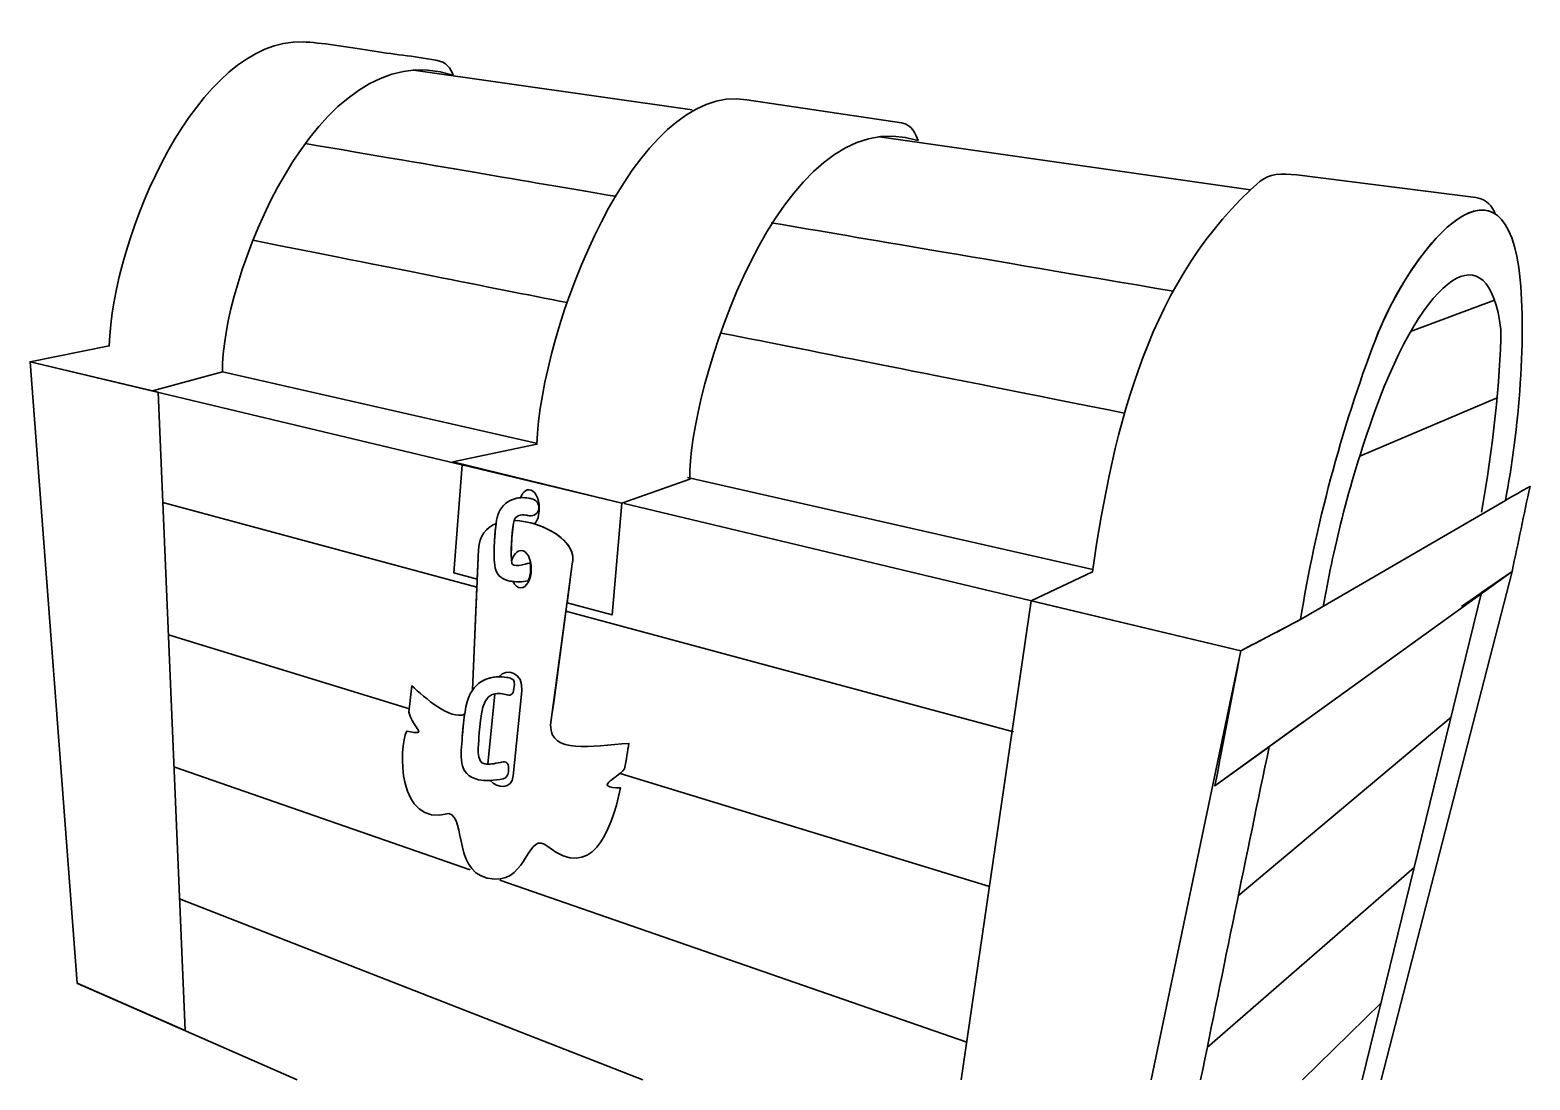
# Model space of a CAD drawing. Header units: centimetres. Extents: x -21.3 to 21.2, y -15.2 to 14.8.
# Drawn here: x -15.516 to -13.064, y -2.144 to -0.428 of the extents above; entities that cross this region are included whole.
import ezdxf

# ---------------------------------------------------------------- set-up
doc = ezdxf.new("R2010")
doc.units = ezdxf.units.CM
doc.header["$MEASUREMENT"] = 0
doc.layers.add('layer 1', color=7, linetype='Continuous')

msp = doc.modelspace()

# ---------------------------------------------------------------- linework, layer by layer
at = {"layer": 'layer 1', "color": 29, "lineweight": 35}
for points, knots in [([(-15.31581, -1.01835), (-15.31581, -1.01835), (-15.51625, -0.97049), (-15.51625, -0.97049), (-15.51625, -0.97049), (-15.51625, -0.97049), (-15.38682, -0.94467), (-15.38682, -0.94467), (-15.38682, -0.94467), (-15.38172, -0.7655), (-15.24142, -0.44114), (-15.06979, -0.44789), (-15.06979, -0.44789), (-15.04323, -0.44893), (-14.99559, -0.45624), (-14.96067, -0.46196), (-14.96067, -0.46196), (-14.92312, -0.46812), (-14.88987, -0.47117), (-14.85266, -0.47754), (-14.85266, -0.47754), (-14.83541, -0.48084), (-14.82827, -0.49112), (-14.82448, -0.50214), (-14.82448, -0.50214), (-15.05016, -0.42844), (-15.20605, -0.84677), (-15.20139, -0.98726), (-15.20139, -0.98726), (-15.20139, -0.98726), (-15.31581, -1.01835), (-15.31581, -1.01835)], [0, 0, 0, 0, 0.1111111, 0.1111111, 0.1111111, 0.1111111, 0.2222222, 0.2222222, 0.2222222, 0.2222222, 0.3333333, 0.3333333, 0.3333333, 0.3333333, 0.4444444, 0.4444444, 0.4444444, 0.4444444, 0.5555556, 0.5555556, 0.5555556, 0.5555556, 0.6666667, 0.6666667, 0.6666667, 0.6666667, 0.7777778, 0.7777778, 0.7777778, 0.7777778, 1, 1, 1, 1]), ([(-14.54865, -1.2015), (-14.54865, -1.2015), (-14.82482, -1.13416), (-14.82482, -1.13416), (-14.82482, -1.13416), (-14.82482, -1.13416), (-14.68741, -1.10535), (-14.68741, -1.10535), (-14.68741, -1.10535), (-14.68208, -0.91727), (-14.52666, -0.51239), (-14.34412, -0.54238), (-14.34412, -0.54238), (-14.34412, -0.54238), (-14.09138, -0.58023), (-14.09138, -0.58023), (-14.09138, -0.58023), (-14.07415, -0.58354), (-14.06821, -0.59821), (-14.06442, -0.60922), (-14.06442, -0.60922), (-14.29008, -0.53551), (-14.44218, -1.02226), (-14.43751, -1.16275), (-14.43751, -1.16275), (-14.43751, -1.16275), (-14.54865, -1.2015), (-14.54865, -1.2015)], [0, 0, 0, 0, 0.125, 0.125, 0.125, 0.125, 0.25, 0.25, 0.25, 0.25, 0.375, 0.375, 0.375, 0.375, 0.5, 0.5, 0.5, 0.5, 0.625, 0.625, 0.625, 0.625, 0.75, 0.75, 0.75, 0.75, 1, 1, 1, 1]), ([(-13.17604, -1.37054), (-13.17604, -1.37054), (-13.09331, -1.31336), (-13.09331, -1.31336), (-13.09331, -1.31336), (-13.08354, -1.26699), (-13.07378, -1.22063), (-13.06402, -1.17424), (-13.06402, -1.17424), (-13.07745, -1.18187), (-13.09086, -1.1895), (-13.10429, -1.19714), (-13.10429, -1.19714), (-13.08259, -1.08988), (-13.06844, -0.91977), (-13.08217, -0.81665), (-13.08217, -0.81665), (-13.11372, -0.60899), (-13.26078, -0.78942), (-13.31671, -0.93459), (-13.31671, -0.93459), (-13.37262, -1.07974), (-13.4152, -1.24257), (-13.43928, -1.39209), (-13.43928, -1.39209), (-13.47182, -1.40906), (-13.50434, -1.42606), (-13.53688, -1.44304), (-13.53688, -1.44304), (-13.54985, -1.51095), (-13.56606, -1.59588), (-13.57906, -1.66381), (-13.57906, -1.66381), (-13.57906, -1.66381), (-13.4335, -1.5588), (-13.4335, -1.5588)], [0, 0, 0, 0, 0.1, 0.1, 0.1, 0.1, 0.2, 0.2, 0.2, 0.2, 0.3, 0.3, 0.3, 0.3, 0.4, 0.4, 0.4, 0.4, 0.5, 0.5, 0.5, 0.5, 0.6, 0.6, 0.6, 0.6, 0.7, 0.7, 0.7, 0.7, 0.8, 0.8, 0.8, 0.8, 1, 1, 1, 1]), ([(-13.53688, -1.44304), (-13.53688, -1.44304), (-13.87934, -1.36128), (-13.87934, -1.36128), (-13.87934, -1.36128), (-13.87934, -1.36128), (-13.7792, -1.31399), (-13.7792, -1.31399), (-13.7792, -1.31399), (-13.74501, -1.07391), (-13.68417, -0.83026), (-13.50488, -0.67556), (-13.50488, -0.67556), (-13.49036, -0.66312), (-13.47114, -0.66284), (-13.44508, -0.66513), (-13.44508, -0.66513), (-13.44508, -0.66513), (-13.15279, -0.70224), (-13.15279, -0.70224), (-13.15279, -0.70224), (-13.13345, -0.70595), (-13.12532, -0.71657), (-13.12107, -0.72895), (-13.12107, -0.72895), (-13.17804, -0.69217), (-13.27399, -0.82367), (-13.31671, -0.93459), (-13.31671, -0.93459), (-13.37262, -1.07974), (-13.4152, -1.24257), (-13.43928, -1.39209), (-13.43928, -1.39209), (-13.43928, -1.39209), (-13.53688, -1.44304), (-13.53688, -1.44304)], [0, 0, 0, 0, 0.1, 0.1, 0.1, 0.1, 0.2, 0.2, 0.2, 0.2, 0.3, 0.3, 0.3, 0.3, 0.4, 0.4, 0.4, 0.4, 0.5, 0.5, 0.5, 0.5, 0.6, 0.6, 0.6, 0.6, 0.7, 0.7, 0.7, 0.7, 0.8, 0.8, 0.8, 0.8, 1, 1, 1, 1]), ([(-13.40195, -1.37081), (-13.3862, -1.28134), (-13.36406, -1.18136), (-13.31756, -1.05161), (-13.31756, -1.05161), (-13.23683, -0.82643), (-13.13153, -0.75382), (-13.11162, -0.91795), (-13.11162, -0.91795), (-13.11234, -1.001), (-13.1251, -1.11336), (-13.14312, -1.21656)], [0, 0, 0, 0, 0.25, 0.25, 0.25, 0.25, 0.5, 0.5, 0.5, 0.5, 1, 1, 1, 1]), ([(-15.26281, -2.06372), (-15.26281, -2.06372), (-15.43913, -1.98639), (-15.43913, -1.98639), (-15.43913, -1.98639), (-15.43913, -1.98639), (-15.51625, -0.97049), (-15.51625, -0.97049), (-15.51625, -0.97049), (-15.51625, -0.97049), (-15.3066, -1.02054), (-15.3066, -1.02054), (-15.3066, -1.02054), (-15.3066, -1.02054), (-15.26281, -2.06372), (-15.26281, -2.06372)], [0, 0, 0, 0, 0.2, 0.2, 0.2, 0.2, 0.4, 0.4, 0.4, 0.4, 0.6, 0.6, 0.6, 0.6, 1, 1, 1, 1]), ([(-14.75434, -1.23512), (-14.75434, -1.23512), (-14.75344, -1.22951), (-14.75344, -1.22951), (-14.75344, -1.22951), (-14.75296, -1.22674), (-14.75226, -1.22403), (-14.75137, -1.22139), (-14.75137, -1.22139), (-14.74726, -1.2091), (-14.73918, -1.20002), (-14.72695, -1.19552), (-14.72695, -1.19552), (-14.723, -1.19406), (-14.7188, -1.1932), (-14.71454, -1.19286), (-14.71454, -1.19286), (-14.71147, -1.18498), (-14.70638, -1.1798), (-14.70061, -1.1798), (-14.70061, -1.1798), (-14.69123, -1.1798), (-14.68363, -1.19343), (-14.68363, -1.21027), (-14.68363, -1.21027), (-14.68363, -1.22089), (-14.68666, -1.23023), (-14.69123, -1.23569), (-14.69123, -1.23569), (-14.65425, -1.24685), (-14.62189, -1.27346), (-14.62971, -1.30106), (-14.62971, -1.30106), (-14.62971, -1.30106), (-14.63825, -1.36472), (-14.63825, -1.36472), (-14.63825, -1.36472), (-14.63825, -1.36472), (-14.56477, -1.38423), (-14.56477, -1.38423), (-14.56477, -1.38423), (-14.56477, -1.38423), (-14.54865, -1.2015), (-14.54865, -1.2015), (-14.54865, -1.2015), (-14.54865, -1.2015), (-14.80992, -1.13913), (-14.80992, -1.13913), (-14.80992, -1.13913), (-14.80992, -1.13913), (-14.82316, -1.31561), (-14.82316, -1.31561), (-14.82316, -1.31561), (-14.82316, -1.31561), (-14.78515, -1.3257), (-14.78515, -1.3257), (-14.78515, -1.3257), (-14.78515, -1.3257), (-14.78313, -1.27745), (-14.78313, -1.27745), (-14.78313, -1.27745), (-14.78181, -1.25501), (-14.7704, -1.24163), (-14.75434, -1.23512)], [0, 0, 0, 0, 0.0588235, 0.0588235, 0.0588235, 0.0588235, 0.1176471, 0.1176471, 0.1176471, 0.1176471, 0.1764706, 0.1764706, 0.1764706, 0.1764706, 0.2352941, 0.2352941, 0.2352941, 0.2352941, 0.2941176, 0.2941176, 0.2941176, 0.2941176, 0.3529412, 0.3529412, 0.3529412, 0.3529412, 0.4117647, 0.4117647, 0.4117647, 0.4117647, 0.4705882, 0.4705882, 0.4705882, 0.4705882, 0.5294118, 0.5294118, 0.5294118, 0.5294118, 0.5882353, 0.5882353, 0.5882353, 0.5882353, 0.6470588, 0.6470588, 0.6470588, 0.6470588, 0.7058824, 0.7058824, 0.7058824, 0.7058824, 0.7647059, 0.7647059, 0.7647059, 0.7647059, 0.8235294, 0.8235294, 0.8235294, 0.8235294, 0.8823529, 0.8823529, 0.8823529, 0.8823529, 1, 1, 1, 1]), ([(-13.9082, -1.57534), (-13.9082, -1.57534), (-14.64009, -1.37827), (-14.64009, -1.37827), (-14.64009, -1.37827), (-14.64009, -1.37827), (-14.6651, -1.56425), (-14.6651, -1.56425), (-14.6651, -1.56425), (-14.66586, -1.61261), (-14.5992, -1.59855), (-14.53701, -1.59443), (-14.53701, -1.59443), (-14.53913, -1.60663), (-14.54147, -1.62092), (-14.54429, -1.63609), (-14.54429, -1.63609), (-14.55848, -1.65357), (-14.5966, -1.66616), (-14.55062, -1.66722), (-14.55062, -1.66722), (-14.56748, -1.74231), (-14.59851, -1.81846), (-14.66958, -1.76297), (-14.66958, -1.76297), (-14.70266, -1.73432), (-14.70268, -1.81919), (-14.75629, -1.81634), (-14.75629, -1.81634), (-14.82785, -1.81253), (-14.80113, -1.71584), (-14.83178, -1.70902), (-14.83178, -1.70902), (-14.91709, -1.73213), (-14.91326, -1.60027), (-14.90045, -1.57429), (-14.90045, -1.57429), (-14.86169, -1.58206), (-14.89083, -1.57094), (-14.89668, -1.54314), (-14.89668, -1.54314), (-14.89668, -1.54314), (-14.89177, -1.50025), (-14.89177, -1.50025), (-14.89177, -1.50025), (-14.87099, -1.5199), (-14.82863, -1.55659), (-14.8057, -1.5466), (-14.8057, -1.5466), (-14.80768, -1.5597), (-14.80874, -1.57348), (-14.80955, -1.58371), (-14.80955, -1.58371), (-14.81174, -1.61196), (-14.81812, -1.64611), (-14.78315, -1.65366), (-14.78315, -1.65366), (-14.77766, -1.65483), (-14.7709, -1.65517), (-14.76376, -1.65483), (-14.76376, -1.65483), (-14.75294, -1.66837), (-14.72839, -1.67028), (-14.72611, -1.64743), (-14.72611, -1.64743), (-14.72611, -1.64743), (-14.71227, -1.50838), (-14.71227, -1.50838), (-14.71227, -1.50838), (-14.70924, -1.47805), (-14.73746, -1.47023), (-14.74964, -1.48545), (-14.74964, -1.48545), (-14.75575, -1.48552), (-14.76244, -1.48644), (-14.76899, -1.48882), (-14.76899, -1.48882), (-14.7778, -1.49202), (-14.78623, -1.49761), (-14.79269, -1.50685), (-14.79269, -1.50685), (-14.79269, -1.50685), (-14.7857, -1.33906), (-14.7857, -1.33906), (-14.7857, -1.33906), (-14.7857, -1.33906), (-15.29903, -1.20084), (-15.29903, -1.20084)], [0, 0, 0, 0, 0.0434783, 0.0434783, 0.0434783, 0.0434783, 0.0869565, 0.0869565, 0.0869565, 0.0869565, 0.1304348, 0.1304348, 0.1304348, 0.1304348, 0.173913, 0.173913, 0.173913, 0.173913, 0.2173913, 0.2173913, 0.2173913, 0.2173913, 0.2608696, 0.2608696, 0.2608696, 0.2608696, 0.3043478, 0.3043478, 0.3043478, 0.3043478, 0.3478261, 0.3478261, 0.3478261, 0.3478261, 0.3913043, 0.3913043, 0.3913043, 0.3913043, 0.4347826, 0.4347826, 0.4347826, 0.4347826, 0.4782609, 0.4782609, 0.4782609, 0.4782609, 0.5217391, 0.5217391, 0.5217391, 0.5217391, 0.5652174, 0.5652174, 0.5652174, 0.5652174, 0.6086957, 0.6086957, 0.6086957, 0.6086957, 0.6521739, 0.6521739, 0.6521739, 0.6521739, 0.6956522, 0.6956522, 0.6956522, 0.6956522, 0.7391304, 0.7391304, 0.7391304, 0.7391304, 0.7826087, 0.7826087, 0.7826087, 0.7826087, 0.826087, 0.826087, 0.826087, 0.826087, 0.8695652, 0.8695652, 0.8695652, 0.8695652, 0.9130435, 0.9130435, 0.9130435, 0.9130435, 1, 1, 1, 1]), ([(-14.73177, -1.32895), (-14.74289, -1.32657), (-14.75259, -1.32049), (-14.75551, -1.30906), (-14.75551, -1.30906), (-14.75551, -1.30906), (-14.7556, -1.30876), (-14.7556, -1.30876), (-14.7556, -1.30876), (-14.75573, -1.30825), (-14.75586, -1.30776), (-14.75594, -1.30724), (-14.75594, -1.30724), (-14.75784, -1.29623), (-14.75758, -1.28279), (-14.75719, -1.27161), (-14.75719, -1.27161), (-14.75672, -1.25801), (-14.75582, -1.24291), (-14.75344, -1.22951), (-14.75344, -1.22951), (-14.75296, -1.22674), (-14.75226, -1.22403), (-14.75137, -1.22139), (-14.75137, -1.22139), (-14.74726, -1.20913), (-14.73916, -1.20002), (-14.72695, -1.19552), (-14.72695, -1.19552), (-14.71869, -1.19248), (-14.70933, -1.19202), (-14.70071, -1.19354), (-14.70071, -1.19354), (-14.69842, -1.19396), (-14.69613, -1.19453), (-14.69392, -1.19526), (-14.69392, -1.19526), (-14.68657, -1.19773), (-14.68261, -1.20569), (-14.68508, -1.21303), (-14.68508, -1.21303), (-14.68753, -1.22037), (-14.69549, -1.22434), (-14.70284, -1.22188), (-14.70284, -1.22188), (-14.7037, -1.22158), (-14.70468, -1.22139), (-14.70556, -1.22123), (-14.70556, -1.22123), (-14.70932, -1.22058), (-14.71365, -1.22056), (-14.71728, -1.22188), (-14.71728, -1.22188), (-14.72118, -1.22334), (-14.72347, -1.22643), (-14.72476, -1.2303), (-14.72476, -1.2303), (-14.72521, -1.23161), (-14.72553, -1.233), (-14.72575, -1.23435), (-14.72575, -1.23435), (-14.72886, -1.25169), (-14.731, -1.28328), (-14.72851, -1.30082), (-14.72851, -1.30082), (-14.72224, -1.30821), (-14.69964, -1.29891), (-14.6987, -1.29948), (-14.6987, -1.29948), (-14.69679, -1.31191), (-14.69841, -1.32243), (-14.70195, -1.32852), (-14.70195, -1.32852), (-14.71114, -1.33044), (-14.7226, -1.33091), (-14.73177, -1.32895)], [0, 0, 0, 0, 0.05, 0.05, 0.05, 0.05, 0.1, 0.1, 0.1, 0.1, 0.15, 0.15, 0.15, 0.15, 0.2, 0.2, 0.2, 0.2, 0.25, 0.25, 0.25, 0.25, 0.3, 0.3, 0.3, 0.3, 0.35, 0.35, 0.35, 0.35, 0.4, 0.4, 0.4, 0.4, 0.45, 0.45, 0.45, 0.45, 0.5, 0.5, 0.5, 0.5, 0.55, 0.55, 0.55, 0.55, 0.6, 0.6, 0.6, 0.6, 0.65, 0.65, 0.65, 0.65, 0.7, 0.7, 0.7, 0.7, 0.75, 0.75, 0.75, 0.75, 0.8, 0.8, 0.8, 0.8, 0.85, 0.85, 0.85, 0.85, 0.9, 0.9, 0.9, 0.9, 1, 1, 1, 1]), ([(-14.78313, -1.27745), (-14.78313, -1.27745), (-14.79269, -1.50685), (-14.79269, -1.50685), (-14.79269, -1.50685), (-14.78623, -1.49761), (-14.7778, -1.49202), (-14.76899, -1.48882), (-14.76899, -1.48882), (-14.76244, -1.48644), (-14.75575, -1.48552), (-14.74964, -1.48545), (-14.74964, -1.48545), (-14.73746, -1.47023), (-14.70924, -1.47805), (-14.71227, -1.50838), (-14.71227, -1.50838), (-14.71227, -1.50838), (-14.72611, -1.64743), (-14.72611, -1.64743), (-14.72611, -1.64743), (-14.72839, -1.67028), (-14.75294, -1.66837), (-14.76376, -1.65483), (-14.76376, -1.65483), (-14.7709, -1.65517), (-14.77766, -1.65483), (-14.78315, -1.65365), (-14.78315, -1.65365), (-14.81812, -1.64611), (-14.81175, -1.61196), (-14.80955, -1.58371), (-14.80955, -1.58371), (-14.80874, -1.57348), (-14.80768, -1.5597), (-14.8057, -1.5466), (-14.8057, -1.5466), (-14.82864, -1.55659), (-14.87099, -1.5199), (-14.89177, -1.50025), (-14.89177, -1.50025), (-14.89177, -1.50025), (-14.89668, -1.54314), (-14.89668, -1.54314), (-14.89668, -1.54314), (-14.89083, -1.57094), (-14.86169, -1.58206), (-14.90045, -1.57429), (-14.90045, -1.57429), (-14.91326, -1.60027), (-14.91709, -1.73213), (-14.83178, -1.70902), (-14.83178, -1.70902), (-14.80113, -1.71584), (-14.82785, -1.81253), (-14.75629, -1.81634), (-14.75629, -1.81634), (-14.70268, -1.81919), (-14.70266, -1.73432), (-14.66958, -1.76297), (-14.66958, -1.76297), (-14.59851, -1.81846), (-14.56748, -1.74231), (-14.55062, -1.66722), (-14.55062, -1.66722), (-14.5966, -1.66616), (-14.55848, -1.65357), (-14.54429, -1.63609), (-14.54429, -1.63609), (-14.54147, -1.62092), (-14.53913, -1.60663), (-14.53701, -1.59443), (-14.53701, -1.59443), (-14.59921, -1.59855), (-14.66586, -1.61261), (-14.6651, -1.56425), (-14.6651, -1.56425), (-14.6533, -1.47652), (-14.6415, -1.38879), (-14.62971, -1.30106), (-14.62971, -1.30106), (-14.61956, -1.2652), (-14.67719, -1.23098), (-14.72472, -1.23022), (-14.72472, -1.23022), (-14.72472, -1.23022), (-14.72476, -1.2303), (-14.72476, -1.2303), (-14.72476, -1.2303), (-14.72521, -1.23161), (-14.72551, -1.233), (-14.72575, -1.23435), (-14.72575, -1.23435), (-14.72792, -1.24649), (-14.72874, -1.2602), (-14.72916, -1.27252), (-14.72916, -1.27252), (-14.72941, -1.2799), (-14.72968, -1.28878), (-14.72898, -1.29671), (-14.72898, -1.29671), (-14.72618, -1.28632), (-14.72026, -1.27912), (-14.71345, -1.27912), (-14.71345, -1.27912), (-14.70407, -1.27912), (-14.69658, -1.29278), (-14.69674, -1.30961), (-14.69674, -1.30961), (-14.69687, -1.32644), (-14.70459, -1.34008), (-14.71395, -1.34008), (-14.71395, -1.34008), (-14.71903, -1.34008), (-14.72354, -1.33611), (-14.7266, -1.32978), (-14.7266, -1.32978), (-14.72837, -1.32958), (-14.73013, -1.32929), (-14.73177, -1.32895), (-14.73177, -1.32895), (-14.74289, -1.32657), (-14.75259, -1.32049), (-14.75551, -1.30904), (-14.75551, -1.30904), (-14.75551, -1.30904), (-14.7556, -1.30876), (-14.7556, -1.30876), (-14.7556, -1.30876), (-14.75573, -1.30825), (-14.75586, -1.30776), (-14.75594, -1.30724), (-14.75594, -1.30724), (-14.75784, -1.29625), (-14.75758, -1.28277), (-14.75721, -1.27164), (-14.75721, -1.27164), (-14.75679, -1.25989), (-14.75607, -1.24703), (-14.75434, -1.23512), (-14.75434, -1.23512), (-14.7704, -1.24163), (-14.78181, -1.25501), (-14.78313, -1.27745)], [0, 0, 0, 0, 0.027027, 0.027027, 0.027027, 0.027027, 0.0540541, 0.0540541, 0.0540541, 0.0540541, 0.0810811, 0.0810811, 0.0810811, 0.0810811, 0.1081081, 0.1081081, 0.1081081, 0.1081081, 0.1351351, 0.1351351, 0.1351351, 0.1351351, 0.1621622, 0.1621622, 0.1621622, 0.1621622, 0.1891892, 0.1891892, 0.1891892, 0.1891892, 0.2162162, 0.2162162, 0.2162162, 0.2162162, 0.2432432, 0.2432432, 0.2432432, 0.2432432, 0.2702703, 0.2702703, 0.2702703, 0.2702703, 0.2972973, 0.2972973, 0.2972973, 0.2972973, 0.3243243, 0.3243243, 0.3243243, 0.3243243, 0.3513514, 0.3513514, 0.3513514, 0.3513514, 0.3783784, 0.3783784, 0.3783784, 0.3783784, 0.4054054, 0.4054054, 0.4054054, 0.4054054, 0.4324324, 0.4324324, 0.4324324, 0.4324324, 0.4594595, 0.4594595, 0.4594595, 0.4594595, 0.4864865, 0.4864865, 0.4864865, 0.4864865, 0.5135135, 0.5135135, 0.5135135, 0.5135135, 0.5405405, 0.5405405, 0.5405405, 0.5405405, 0.5675676, 0.5675676, 0.5675676, 0.5675676, 0.5945946, 0.5945946, 0.5945946, 0.5945946, 0.6216216, 0.6216216, 0.6216216, 0.6216216, 0.6486486, 0.6486486, 0.6486486, 0.6486486, 0.6756757, 0.6756757, 0.6756757, 0.6756757, 0.7027027, 0.7027027, 0.7027027, 0.7027027, 0.7297297, 0.7297297, 0.7297297, 0.7297297, 0.7567568, 0.7567568, 0.7567568, 0.7567568, 0.7837838, 0.7837838, 0.7837838, 0.7837838, 0.8108108, 0.8108108, 0.8108108, 0.8108108, 0.8378378, 0.8378378, 0.8378378, 0.8378378, 0.8648649, 0.8648649, 0.8648649, 0.8648649, 0.8918919, 0.8918919, 0.8918919, 0.8918919, 0.9189189, 0.9189189, 0.9189189, 0.9189189, 0.9459459, 0.9459459, 0.9459459, 0.9459459, 1, 1, 1, 1]), ([(-13.33864, -2.14442), (-13.33864, -2.14442), (-13.14306, -1.34775), (-13.14306, -1.34775), (-13.14306, -1.34775), (-13.14306, -1.34775), (-13.09331, -1.31337), (-13.09331, -1.31337), (-13.09331, -1.31337), (-13.09331, -1.31337), (-13.30754, -2.14442), (-13.30754, -2.14442)], [0, 0, 0, 0, 0.25, 0.25, 0.25, 0.25, 0.5, 0.5, 0.5, 0.5, 1, 1, 1, 1]), ([(-13.6832, -2.14442), (-13.6832, -2.14442), (-13.53688, -1.44304), (-13.53688, -1.44304), (-13.53688, -1.44304), (-13.53688, -1.44304), (-13.87934, -1.36128), (-13.87934, -1.36128), (-13.87934, -1.36128), (-13.87934, -1.36128), (-13.99383, -2.14442), (-13.99383, -2.14442)], [0, 0, 0, 0, 0.25, 0.25, 0.25, 0.25, 0.5, 0.5, 0.5, 0.5, 1, 1, 1, 1]), ([(-14.72905, -1.48854), (-14.72365, -1.48995), (-14.72349, -1.49533), (-14.72538, -1.50445), (-14.72538, -1.50445), (-14.72545, -1.51593), (-14.73181, -1.51689), (-14.73888, -1.5145), (-14.73888, -1.5145), (-14.74516, -1.51236), (-14.75437, -1.51227), (-14.76069, -1.51455), (-14.76069, -1.51455), (-14.78028, -1.52165), (-14.78089, -1.56741), (-14.78225, -1.58456), (-14.78225, -1.58456), (-14.7831, -1.59554), (-14.78756, -1.62659), (-14.77257, -1.62785), (-14.77257, -1.62785), (-14.76534, -1.62942), (-14.75737, -1.62748), (-14.74722, -1.62542), (-14.74722, -1.62542), (-14.74722, -1.62542), (-14.74722, -1.62541), (-14.74722, -1.62541), (-14.74722, -1.62541), (-14.74722, -1.62541), (-14.74533, -1.62503), (-14.74533, -1.62503), (-14.74533, -1.62503), (-14.73786, -1.62347), (-14.73404, -1.62556), (-14.73381, -1.63562), (-14.73381, -1.63562), (-14.73387, -1.65159), (-14.74281, -1.65242), (-14.74284, -1.65219), (-14.74284, -1.65219), (-14.74284, -1.65219), (-14.74295, -1.65223), (-14.74295, -1.65223), (-14.74295, -1.65223), (-14.75672, -1.65499), (-14.7724, -1.65598), (-14.78315, -1.65365), (-14.78315, -1.65365), (-14.81812, -1.64611), (-14.81175, -1.61196), (-14.80955, -1.58371), (-14.80955, -1.58371), (-14.80814, -1.56569), (-14.80589, -1.53683), (-14.79936, -1.51964), (-14.79936, -1.51964), (-14.79282, -1.50244), (-14.78129, -1.49328), (-14.76899, -1.48882), (-14.76899, -1.48882), (-14.75753, -1.48465), (-14.74568, -1.48494), (-14.73713, -1.48647), (-14.73713, -1.48647), (-14.73416, -1.48699), (-14.73136, -1.48776), (-14.72905, -1.48854)], [0, 0, 0, 0, 0.0555556, 0.0555556, 0.0555556, 0.0555556, 0.1111111, 0.1111111, 0.1111111, 0.1111111, 0.1666667, 0.1666667, 0.1666667, 0.1666667, 0.2222222, 0.2222222, 0.2222222, 0.2222222, 0.2777778, 0.2777778, 0.2777778, 0.2777778, 0.3333333, 0.3333333, 0.3333333, 0.3333333, 0.3888889, 0.3888889, 0.3888889, 0.3888889, 0.4444444, 0.4444444, 0.4444444, 0.4444444, 0.5, 0.5, 0.5, 0.5, 0.5555556, 0.5555556, 0.5555556, 0.5555556, 0.6111111, 0.6111111, 0.6111111, 0.6111111, 0.6666667, 0.6666667, 0.6666667, 0.6666667, 0.7222222, 0.7222222, 0.7222222, 0.7222222, 0.7777778, 0.7777778, 0.7777778, 0.7777778, 0.8333333, 0.8333333, 0.8333333, 0.8333333, 0.8888889, 0.8888889, 0.8888889, 0.8888889, 1, 1, 1, 1]), ([(-14.76774, -1.62841), (-14.76774, -1.62841), (-14.75629, -1.5134), (-14.75629, -1.5134), (-14.75629, -1.5134), (-14.75786, -1.51368), (-14.75933, -1.51406), (-14.76069, -1.51455), (-14.76069, -1.51455), (-14.78028, -1.52165), (-14.78089, -1.56741), (-14.78225, -1.58456), (-14.78225, -1.58456), (-14.7831, -1.59554), (-14.78756, -1.62659), (-14.77257, -1.62786), (-14.77257, -1.62786), (-14.77101, -1.6282), (-14.76939, -1.62837), (-14.76774, -1.62841)], [0, 0, 0, 0, 0.1666667, 0.1666667, 0.1666667, 0.1666667, 0.3333333, 0.3333333, 0.3333333, 0.3333333, 0.5, 0.5, 0.5, 0.5, 0.6666667, 0.6666667, 0.6666667, 0.6666667, 1, 1, 1, 1]), ([(-14.76774, -1.62841), (-14.76774, -1.62841), (-14.75629, -1.5134), (-14.75629, -1.5134), (-14.75629, -1.5134), (-14.75786, -1.51368), (-14.75933, -1.51406), (-14.76069, -1.51455), (-14.76069, -1.51455), (-14.78028, -1.52165), (-14.78089, -1.56741), (-14.78225, -1.58456), (-14.78225, -1.58456), (-14.7831, -1.59554), (-14.78756, -1.62659), (-14.77257, -1.62785), (-14.77257, -1.62785), (-14.77101, -1.6282), (-14.76939, -1.62837), (-14.76774, -1.62841)], [0, 0, 0, 0, 0.1666667, 0.1666667, 0.1666667, 0.1666667, 0.3333333, 0.3333333, 0.3333333, 0.3333333, 0.5, 0.5, 0.5, 0.5, 0.6666667, 0.6666667, 0.6666667, 0.6666667, 1, 1, 1, 1]), ([(-13.60259, -2.14442), (-13.56515, -1.96164), (-13.52779, -1.77844), (-13.49041, -1.59985), (-13.49041, -1.59985), (-13.49041, -1.59985), (-13.579, -1.66354), (-13.579, -1.66354)], [0, 0, 0, 0, 0.3333333, 0.3333333, 0.3333333, 0.3333333, 1, 1, 1, 1])]:
    msp.add_open_spline(points, degree=3, knots=knots, dxfattribs=at)
for points in [[(-14.88907, -0.49395), (-14.88907, -0.49395), (-14.43372, -0.55914), (-14.43372, -0.55914)], [(-14.1273, -0.60301), (-14.1273, -0.60301), (-13.52084, -0.68984), (-13.52084, -0.68984)], [(-15.06614, -0.61392), (-14.8387, -0.65268), (-14.68541, -0.67876), (-14.55955, -0.70015)], [(-14.30464, -0.74343), (-14.1461, -0.77034), (-13.97249, -0.79984), (-13.64742, -0.85524)], [(-15.15174, -0.77206), (-14.92509, -0.81712), (-14.76912, -0.84804), (-14.63804, -0.87398)], [(-13.25923, -0.92137), (-13.25923, -0.92137), (-13.12194, -0.86992), (-13.12194, -0.86992)], [(-14.38664, -0.92369), (-14.2213, -0.95637), (-14.04272, -0.99171), (-13.72675, -1.05453)], [(-15.51625, -0.97049), (-15.51625, -0.97049), (-14.80832, -1.13949), (-14.80832, -1.13949)], [(-15.20139, -0.98726), (-15.20139, -0.98726), (-14.68893, -1.10354), (-14.68893, -1.10354)], [(-13.34228, -1.12477), (-13.34228, -1.12477), (-13.11786, -1.02958), (-13.11786, -1.02958)], [(-14.44121, -1.15975), (-14.44121, -1.15975), (-13.77865, -1.31008), (-13.77865, -1.31008)], [(-13.43928, -1.39209), (-13.43928, -1.39209), (-13.10429, -1.19714), (-13.10429, -1.19714)], [(-14.54465, -1.20244), (-14.54465, -1.20244), (-13.53688, -1.44304), (-13.53688, -1.44304)], [(-13.57906, -1.66381), (-13.57906, -1.66381), (-13.09331, -1.31337), (-13.09331, -1.31337)], [(-15.28996, -1.41684), (-15.28996, -1.41684), (-14.89605, -1.53763), (-14.89605, -1.53763)], [(-13.54085, -1.84319), (-13.54085, -1.84319), (-13.193, -1.55119), (-13.193, -1.55119)], [(-15.2809, -1.63272), (-15.2809, -1.63272), (-14.79678, -1.80073), (-14.79678, -1.80073)], [(-14.55154, -1.64327), (-14.55154, -1.64327), (-13.94764, -1.82847), (-13.94764, -1.82847)], [(-13.59173, -2.09138), (-13.59173, -2.09138), (-13.25335, -1.79697), (-13.25335, -1.79697)], [(-14.74795, -1.81768), (-14.74795, -1.81768), (-13.98478, -2.08253), (-13.98478, -2.08253)], [(-14.51455, -2.14442), (-14.51455, -2.14442), (-15.27184, -1.84848), (-15.27184, -1.84848)], [(-15.43864, -1.98697), (-15.43864, -1.98697), (-15.07947, -2.14442), (-15.07947, -2.14442)], [(-13.43621, -2.14442), (-13.43621, -2.14442), (-13.30782, -2.0189), (-13.30782, -2.0189)]]:
    msp.add_open_spline(points, degree=3, dxfattribs=at)

doc.saveas('drawing.dxf')
